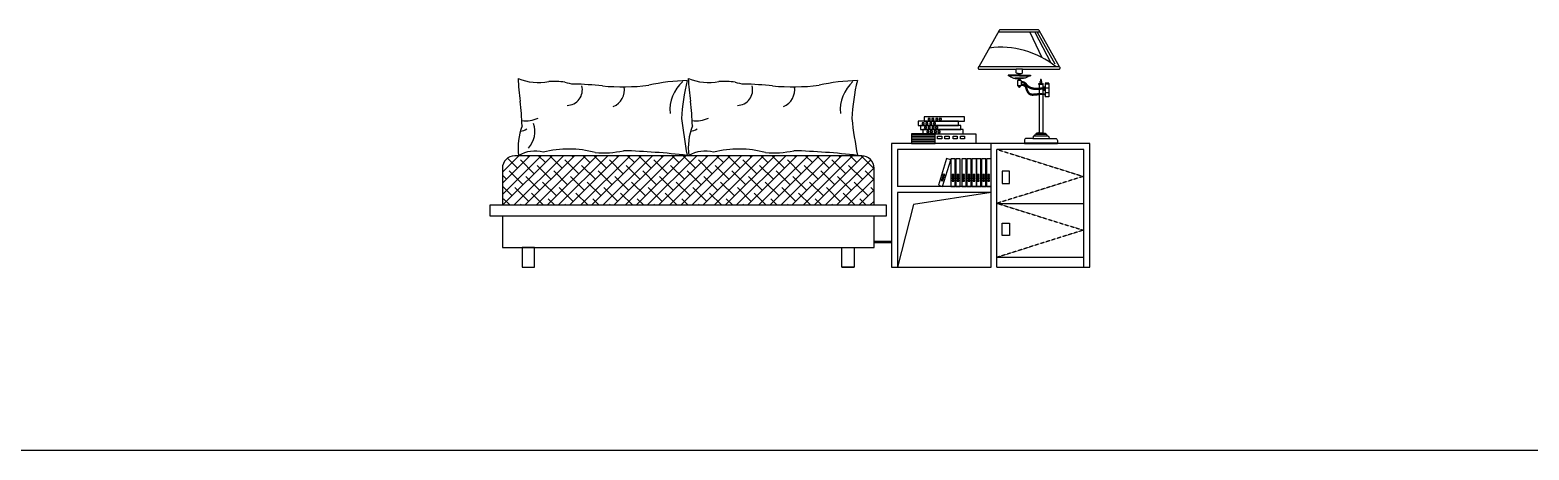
# Model space of a CAD drawing. Header units: millimetres. Extents: x 6388 to 59789, y -18725 to 8137.
# Drawn here: x 35942 to 41991, y -11653 to -9956 of the extents above; entities that cross this region are included whole.
import ezdxf

# ---------------------------------------------------------------- set-up
doc = ezdxf.new("R2010")
doc.units = ezdxf.units.MM
doc.linetypes.add('DASHED', pattern=[0.75, 0.5, -0.25])
doc.layers.add('www.cad-blocks.net', color=7, linetype='Continuous')

# ---------------------------------------------------------------- blocks, each defined once
blk = doc.blocks.new('A$C25B71B22')
h = blk.add_hatch()
h.set_pattern_fill('ANSI31', color=256, scale=52.8, angle=315, style=0)
h.set_pattern_definition([(0, (-71790.4755, -29142.829), (2e-15, 6.6), [])])
h.paths.add_polyline_path([(1797.1, 500), (1797.1, 538.7), (1701, 538.7), (1701, 500)])
for p, q in [((2219.4, 949.2), (2051, 949.2)), ((2178.3, 949.2), (2226.4, 847.3)), ((2199.3, 949.2), (2263, 825)), ((2208.2, 949.2), (2278.8, 821.2)), ((2297.6, 809.3), (1972.8, 809.3)), ((2149.4, 800.3), (2123, 800.3)), ((2133.6, 775), (2091.4, 775)), ((2091.4, 775), (2091.4, 773)), ((2091.4, 775), (2091.4, 773)), ((2096.6, 773), (2091.4, 773)), ((2136.2, 773), (2096.6, 773)), ((2153.5, 763.5), (2118.9, 763.5)), ((2133.6, 754.3), (2129, 754.3)), ((2129, 754.3), (2129, 733)), ((2143.4, 733), (2129, 733)), ((2132, 781.3), (2131.4, 782.7)), ((2140.9, 762), (2131.4, 762)), ((2140.4, 781.3), (2132, 781.3)), ((2140.4, 760.6), (2132, 760.6)), ((2138.8, 775), (2133.6, 775)), ((2138.8, 754.3), (2133.6, 754.3)), ((2138.5, 779.1), (2133.8, 779.1)), ((2133.8, 777.2), (2138.6, 777.2)), ((2138.5, 758.4), (2133.8, 758.4)), ((2133.8, 756.5), (2138.6, 756.5)), ((2136.2, 773), (2175.8, 773)), ((2138.8, 775), (2181, 775)), ((2143.4, 754.3), (2138.8, 754.3)), ((2143.4, 754.3), (2143.4, 751.6)), ((2143.4, 751.6), (2143.4, 734.9)), ((2143.4, 734.9), (2143.4, 733)), ((2175.8, 773), (2181, 773)), ((2181, 775), (2181, 773)), ((2215.7, 738.9), (2215.7, 723)), ((2215.7, 738.9), (2230.7, 738.9)), ((2215.7, 731.6), (2215.7, 723)), ((2215.8, 740.2), (2230.7, 740.2)), ((2230.7, 738.9), (2230.7, 725.6)), ((2240.7, 738.7), (2240.7, 727.7)), ((2240.7, 723.2), (2240.7, 727.7)), ((2255.4, 743.3), (2241, 743.3)), ((2253.6, 738.7), (2242.9, 738.7)), ((2251, 741.5), (2245.4, 741.5)), ((2251, 740.3), (2245.4, 740.3)), ((2255.7, 738.7), (2255.7, 723.2)), ((2215.7, 719), (2215.7, 701.2)), ((2215.7, 697.2), (2215.7, 543.2)), ((2230.7, 721.5), (2230.7, 700.9)), ((2240.7, 716.4), (2230.7, 716.4)), ((2240.7, 713.4), (2230.7, 713.4)), ((2255.4, 723.2), (2240.7, 723.2)), ((2255.4, 722.8), (2240.7, 722.8)), ((2240.7, 722.8), (2240.7, 704)), ((2255.4, 704), (2240.7, 704)), ((2255.4, 703.6), (2240.7, 703.6)), ((2240.7, 703.6), (2240.7, 696.3)), ((2240.7, 696.3), (2240.7, 687.7)), ((2255.7, 687.7), (2240.7, 687.7)), ((2241, 723.2), (2241, 722.8)), ((2241, 703.6), (2241, 704)), ((2255.7, 722.8), (2255.7, 704)), ((2255.7, 703.6), (2255.7, 687.7)), ((1914.7, 607), (1752, 607)), ((1752, 607), (1752, 589.9)), ((1914.7, 589.9), (1914.7, 607)), ((1890.8, 589.9), (1728.1, 589.9)), ((1728.1, 589.9), (1728.1, 572.8)), ((1728.1, 572.8), (1890.8, 572.8)), ((1899.9, 572.8), (1737.2, 572.8)), ((1737.2, 572.8), (1737.2, 555.8)), ((1737.2, 555.8), (1899.9, 555.8)), ((1909, 555.8), (1746.3, 555.8)), ((1746.3, 555.8), (1746.3, 538.7)), ((1752, 589.9), (1914.7, 589.9)), ((1890.8, 572.8), (1890.8, 589.9)), ((1899.9, 555.8), (1899.9, 572.8)), ((1909, 538.7), (1909, 555.8)), ((2420, 500), (1620, 500)), ((1620, 500), (1620, 0)), ((1797.1, 538.7), (1701, 538.7)), ((1701, 538.7), (1701, 500)), ((1701, 500), (1797.1, 500)), ((1746.3, 538.7), (1909, 538.7)), ((1797.1, 538.7), (1960.8, 538.7)), ((1797.1, 500), (1797.1, 538.7)), ((1797.1, 500), (1797.1, 538.7)), ((1960.8, 500), (1797.1, 500)), ((1960.8, 538.7), (1960.8, 500)), ((2022, 476), (2022, 500)), ((2156.4, 503), (2290.1, 503)), ((2156.4, 500), (2290.1, 500)), ((2190.1, 520), (2256.4, 520)), ((2197.9, 530), (2248.5, 530)), ((2204.2, 537), (2242.3, 537)), ((2207.2, 542), (2207.2, 542)), ((2212.9, 542), (2207.2, 542)), ((2212.9, 542), (2233.6, 542)), ((2215.7, 543.2), (2230.7, 543.2)), ((2420, 0), (2420, 500)), ((50, 383.7), (116.3, 450)), ((50, 338.8), (161.2, 450)), ((50, 293.8), (206.2, 450)), ((51.1, 250), (251.1, 450)), ((111.4, 400.1), (70.9, 440.6)), ((96, 250), (296, 450)), ((1500, 450), (100, 450)), ((178.7, 377.7), (122.6, 433.8)), ((140.9, 250), (340.9, 450)), ((156.3, 445), (151.3, 450)), ((185.8, 250), (385.8, 450)), ((223.6, 422.6), (196.2, 450)), ((230.7, 250), (430.7, 450)), ((291, 400.1), (241.1, 450)), ((275.6, 250), (475.6, 450)), ((358.3, 377.7), (302.2, 433.8)), ((320.5, 250), (520.5, 450)), ((335.9, 445), (330.9, 450)), ((365.4, 250), (565.4, 450)), ((403.2, 422.6), (375.8, 450)), ((410.3, 250), (610.3, 450)), ((470.6, 400.1), (420.7, 450)), ((455.2, 250), (655.2, 450)), ((537.9, 377.7), (481.8, 433.8)), ((500.1, 250), (700.1, 450)), ((515.5, 445), (510.5, 450)), ((545, 250), (745, 450)), ((582.8, 422.6), (555.4, 450)), ((589.9, 250), (789.9, 450)), ((650.2, 400.1), (600.3, 450)), ((634.8, 250), (834.8, 450)), ((717.5, 377.7), (661.4, 433.8)), ((679.7, 250), (879.7, 450)), ((695.1, 445), (690.1, 450)), ((724.6, 250), (924.6, 450)), ((762.4, 422.6), (735, 450)), ((769.5, 250), (969.5, 450)), ((829.8, 400.1), (779.9, 450)), ((814.4, 250), (1014.4, 450)), ((897.1, 377.7), (841, 433.8)), ((859.3, 250), (1059.3, 450)), ((874.7, 445), (869.7, 450)), ((904.2, 250), (1104.2, 450)), ((942, 422.6), (914.6, 450)), ((949.1, 250), (1149.1, 450)), ((1009.4, 400.1), (959.5, 450)), ((994, 250), (1194, 450)), ((1076.7, 377.7), (1020.6, 433.8)), ((1038.9, 250), (1238.9, 450)), ((1054.3, 445), (1049.3, 450)), ((1083.8, 250), (1283.8, 450)), ((1121.7, 422.6), (1094.2, 450)), ((1128.7, 250), (1328.7, 450)), ((1189, 400.1), (1139.1, 450)), ((1173.6, 250), (1373.6, 450)), ((1256.4, 377.7), (1200.2, 433.8)), ((1218.5, 250), (1418.5, 450)), ((1233.9, 445), (1228.9, 450)), ((1263.4, 250), (1463.4, 450)), ((1301.3, 422.6), (1273.8, 450)), ((1308.3, 250), (1507.7, 449.4)), ((1368.6, 400.1), (1318.7, 450)), ((1353.2, 250), (1536.9, 433.7)), ((1436, 377.7), (1379.8, 433.8)), ((1413.5, 445), (1408.5, 450)), ((1480.9, 422.6), (1453.4, 450)), ((1548.2, 400.1), (1498.3, 450)), ((2022, 476), (1644, 476)), ((1644, 476), (1644, 326)), ((1842.1, 438.7), (1809.6, 331.2)), ((1826.7, 326), (1859.2, 433.6)), ((1859.2, 433.6), (1842.1, 438.7)), ((1859.5, 438.4), (1859.5, 326)), ((1877.3, 438.4), (1859.5, 438.4)), ((1877.3, 326), (1877.3, 438.4)), ((1880.2, 438.4), (1880.2, 326)), ((1898, 438.4), (1880.2, 438.4)), ((1898, 326), (1898, 438.4)), ((1903.7, 438.4), (1903.7, 326)), ((1921.5, 438.4), (1903.7, 438.4)), ((1921.5, 326), (1921.5, 438.4)), ((1924.3, 438.4), (1924.3, 326)), ((1942.2, 438.4), (1924.3, 438.4)), ((1942.2, 326), (1942.2, 438.4)), ((1962.8, 438.4), (1945, 438.4)), ((1945, 438.4), (1945, 326)), ((1962.8, 326), (1962.8, 438.4)), ((1962.8, 438.4), (1962.8, 326)), ((1980.7, 438.4), (1962.8, 438.4)), ((1980.7, 326), (1980.7, 438.4)), ((1983.5, 438.4), (1983.5, 326)), ((2001.3, 438.4), (1983.5, 438.4)), ((2001.3, 326), (2001.3, 438.4)), ((2004.2, 438.4), (2004.2, 326)), ((2022, 438.4), (2004.2, 438.4)), ((2022, 326), (2022, 476)), ((2022, 326), (2022, 438.4)), ((2046, 0), (2046, 476)), ((2396, 476), (2046, 476)), ((2396, 0), (2396, 476)), ((50, 400), (50, 250)), ((66.5, 355.2), (50, 371.7)), ((133.8, 332.8), (77.7, 388.9)), ((201.2, 310.3), (145, 366.4)), ((246.1, 355.2), (189.9, 411.3)), ((313.4, 332.8), (257.3, 388.9)), ((380.8, 310.3), (324.7, 366.4)), ((425.7, 355.2), (369.6, 411.3)), ((493, 332.8), (436.9, 388.9)), ((560.4, 310.3), (504.3, 366.4)), ((605.3, 355.2), (549.2, 411.3)), ((672.6, 332.8), (616.5, 388.9)), ((740, 310.3), (683.9, 366.4)), ((784.9, 355.2), (728.8, 411.3)), ((852.2, 332.8), (796.1, 388.9)), ((919.6, 310.3), (863.5, 366.4)), ((964.5, 355.2), (908.4, 411.3)), ((1031.8, 332.8), (975.7, 388.9)), ((1099.2, 310.3), (1043.1, 366.4)), ((1144.1, 355.2), (1088, 411.3)), ((1211.5, 332.8), (1155.3, 388.9)), ((1278.8, 310.3), (1222.7, 366.4)), ((1323.7, 355.2), (1267.6, 411.3)), ((1391.1, 332.8), (1334.9, 388.9)), ((1398.1, 250), (1550, 401.9)), ((1458.4, 310.3), (1402.3, 366.4)), ((1503.3, 355.2), (1447.2, 411.3)), ((1550, 353.4), (1514.5, 388.9)), ((1550, 250), (1550, 400)), ((1826.1, 368.2), (1825.1, 364.7)), ((1825.1, 364.7), (1831.5, 362.7)), ((1832.6, 366.2), (1826.1, 368.2)), ((1828.4, 375.7), (1827.4, 372.2)), ((1827.4, 372.2), (1833.8, 370.3)), ((1834.9, 373.8), (1828.4, 375.7)), ((1831.5, 362.7), (1832.6, 366.2)), ((1833.8, 370.3), (1834.9, 373.8)), ((1864.6, 374.1), (1864.6, 370.4)), ((1871.4, 374.1), (1864.6, 374.1)), ((1864.6, 370.4), (1871.4, 370.4)), ((1864.6, 366.2), (1864.6, 362.5)), ((1871.4, 366.2), (1864.6, 366.2)), ((1871.4, 370.4), (1871.4, 374.1)), ((1871.4, 362.5), (1871.4, 366.2)), ((1885.3, 374.1), (1885.3, 370.4)), ((1892, 374.1), (1885.3, 374.1)), ((1885.3, 370.4), (1892, 370.4)), ((1885.3, 366.2), (1885.3, 362.5)), ((1892, 366.2), (1885.3, 366.2)), ((1892, 370.4), (1892, 374.1)), ((1892, 362.5), (1892, 366.2)), ((1908.8, 374.1), (1908.8, 370.4)), ((1915.5, 374.1), (1908.8, 374.1)), ((1908.8, 370.4), (1915.5, 370.4)), ((1908.8, 366.2), (1908.8, 362.5)), ((1915.5, 366.2), (1908.8, 366.2)), ((1915.5, 370.4), (1915.5, 374.1)), ((1915.5, 362.5), (1915.5, 366.2)), ((1929.5, 374.1), (1929.5, 370.4)), ((1936.2, 374.1), (1929.5, 374.1)), ((1929.5, 370.4), (1936.2, 370.4)), ((1929.5, 366.2), (1929.5, 362.5)), ((1936.2, 366.2), (1929.5, 366.2)), ((1936.2, 370.4), (1936.2, 374.1)), ((1936.2, 362.5), (1936.2, 366.2)), ((1950.1, 374.1), (1950.1, 370.4)), ((1956.9, 374.1), (1950.1, 374.1)), ((1950.1, 370.4), (1956.9, 370.4)), ((1950.1, 366.2), (1950.1, 362.5)), ((1956.9, 366.2), (1950.1, 366.2)), ((1956.9, 370.4), (1956.9, 374.1)), ((1956.9, 362.5), (1956.9, 366.2)), ((1968, 374.1), (1968, 370.4)), ((1974.7, 374.1), (1968, 374.1)), ((1968, 370.4), (1974.7, 370.4)), ((1968, 366.2), (1968, 362.5)), ((1974.7, 366.2), (1968, 366.2)), ((1974.7, 370.4), (1974.7, 374.1)), ((1974.7, 362.5), (1974.7, 366.2)), ((1988.6, 374.1), (1988.6, 370.4)), ((1995.4, 374.1), (1988.6, 374.1)), ((1988.6, 370.4), (1995.4, 370.4)), ((1988.6, 366.2), (1988.6, 362.5)), ((1995.4, 366.2), (1988.6, 366.2)), ((1995.4, 370.4), (1995.4, 374.1)), ((1995.4, 362.5), (1995.4, 366.2)), ((2009.3, 374.1), (2009.3, 370.4)), ((2016, 374.1), (2009.3, 374.1)), ((2009.3, 370.4), (2016, 370.4)), ((2009.3, 366.2), (2009.3, 362.5)), ((2016, 366.2), (2009.3, 366.2)), ((2016, 370.4), (2016, 374.1)), ((2016, 362.5), (2016, 366.2)), ((2096.6, 387.7), (2066.6, 387.7)), ((2066.6, 387.7), (2066.6, 337.7)), ((2096.6, 337.7), (2096.6, 387.7)), ((88.9, 287.9), (50, 326.8)), ((156.3, 265.4), (100.1, 321.5)), ((268.5, 287.9), (212.4, 344)), ((335.9, 265.4), (279.8, 321.5)), ((448.1, 287.9), (392, 344)), ((515.5, 265.4), (459.4, 321.5)), ((627.7, 287.9), (571.6, 344)), ((695.1, 265.4), (639, 321.5)), ((807.3, 287.9), (751.2, 344)), ((874.7, 265.4), (818.6, 321.5)), ((986.9, 287.9), (930.8, 344)), ((1054.3, 265.4), (998.2, 321.5)), ((1166.6, 287.9), (1110.4, 344)), ((1233.9, 265.4), (1177.8, 321.5)), ((1346.2, 287.9), (1290, 344)), ((1413.5, 265.4), (1357.4, 321.5)), ((1443, 250), (1550, 357)), ((1525.8, 287.9), (1469.6, 344)), ((1487.9, 250), (1550, 312.1)), ((1550, 308.5), (1537, 321.5)), ((2022, 326), (1644, 326)), ((1809.6, 331.2), (1826.7, 326)), ((1821.8, 353.9), (1820.8, 350.4)), ((1820.8, 350.4), (1827.2, 348.4)), ((1828.3, 351.9), (1821.8, 353.9)), ((1824.1, 361.5), (1823.1, 358)), ((1823.1, 358), (1829.5, 356)), ((1830.6, 359.5), (1824.1, 361.5)), ((1827.2, 348.4), (1828.3, 351.9)), ((1829.5, 356), (1830.6, 359.5)), ((1859.5, 326), (1877.3, 326)), ((1864.6, 362.5), (1871.4, 362.5)), ((1864.6, 359.2), (1864.6, 355.5)), ((1871.4, 359.2), (1864.6, 359.2)), ((1864.6, 355.5), (1871.4, 355.5)), ((1864.6, 351.3), (1864.6, 347.6)), ((1871.4, 351.3), (1864.6, 351.3)), ((1864.6, 347.6), (1871.4, 347.6)), ((1871.4, 355.5), (1871.4, 359.2)), ((1871.4, 347.6), (1871.4, 351.3)), ((1880.2, 326), (1898, 326)), ((1885.3, 362.5), (1892, 362.5)), ((1885.3, 359.2), (1885.3, 355.5)), ((1892, 359.2), (1885.3, 359.2)), ((1885.3, 355.5), (1892, 355.5)), ((1885.3, 351.3), (1885.3, 347.6)), ((1892, 351.3), (1885.3, 351.3)), ((1885.3, 347.6), (1892, 347.6)), ((1892, 355.5), (1892, 359.2)), ((1892, 347.6), (1892, 351.3)), ((1903.7, 326), (1921.5, 326)), ((1908.8, 362.5), (1915.5, 362.5)), ((1908.8, 359.2), (1908.8, 355.5)), ((1915.5, 359.2), (1908.8, 359.2)), ((1908.8, 355.5), (1915.5, 355.5)), ((1908.8, 351.3), (1908.8, 347.6)), ((1915.5, 351.3), (1908.8, 351.3)), ((1908.8, 347.6), (1915.5, 347.6)), ((1915.5, 355.5), (1915.5, 359.2)), ((1915.5, 347.6), (1915.5, 351.3)), ((1924.3, 326), (1942.2, 326)), ((1929.5, 362.5), (1936.2, 362.5)), ((1929.5, 359.2), (1929.5, 355.5)), ((1936.2, 359.2), (1929.5, 359.2)), ((1929.5, 355.5), (1936.2, 355.5)), ((1929.5, 351.3), (1929.5, 347.6)), ((1936.2, 351.3), (1929.5, 351.3)), ((1929.5, 347.6), (1936.2, 347.6)), ((1936.2, 355.5), (1936.2, 359.2)), ((1936.2, 347.6), (1936.2, 351.3)), ((1945, 326), (1962.8, 326)), ((1950.1, 362.5), (1956.9, 362.5)), ((1950.1, 359.2), (1950.1, 355.5)), ((1956.9, 359.2), (1950.1, 359.2)), ((1950.1, 355.5), (1956.9, 355.5)), ((1950.1, 351.3), (1950.1, 347.6)), ((1956.9, 351.3), (1950.1, 351.3)), ((1950.1, 347.6), (1956.9, 347.6)), ((1956.9, 355.5), (1956.9, 359.2)), ((1956.9, 347.6), (1956.9, 351.3)), ((1962.8, 326), (1980.7, 326)), ((1968, 362.5), (1974.7, 362.5)), ((1968, 359.2), (1968, 355.5)), ((1974.7, 359.2), (1968, 359.2)), ((1968, 355.5), (1974.7, 355.5)), ((1968, 351.3), (1968, 347.6)), ((1974.7, 351.3), (1968, 351.3)), ((1968, 347.6), (1974.7, 347.6)), ((1974.7, 355.5), (1974.7, 359.2)), ((1974.7, 347.6), (1974.7, 351.3)), ((1983.5, 326), (2001.3, 326)), ((1988.6, 362.5), (1995.4, 362.5)), ((1988.6, 359.2), (1988.6, 355.5)), ((1995.4, 359.2), (1988.6, 359.2)), ((1988.6, 355.5), (1995.4, 355.5)), ((1988.6, 351.3), (1988.6, 347.6)), ((1995.4, 351.3), (1988.6, 351.3)), ((1988.6, 347.6), (1995.4, 347.6)), ((1995.4, 355.5), (1995.4, 359.2)), ((1995.4, 347.6), (1995.4, 351.3)), ((2004.2, 326), (2022, 326)), ((2009.3, 362.5), (2016, 362.5)), ((2009.3, 359.2), (2009.3, 355.5)), ((2016, 359.2), (2009.3, 359.2)), ((2009.3, 355.5), (2016, 355.5)), ((2009.3, 351.3), (2009.3, 347.6)), ((2016, 351.3), (2009.3, 351.3)), ((2009.3, 347.6), (2016, 347.6)), ((2016, 355.5), (2016, 359.2)), ((2016, 347.6), (2016, 351.3)), ((2022, 302), (2022, 326)), ((2066.6, 337.7), (2096.6, 337.7)), ((1600, 250), (0, 250)), ((0, 250), (0, 207)), ((1550, 250), (50, 250)), ((81.9, 250), (55.2, 276.6)), ((126.8, 250), (122.6, 254.2)), ((216.6, 250), (167.5, 299.1)), ((261.5, 250), (234.9, 276.6)), ((306.4, 250), (302.2, 254.2)), ((396.2, 250), (347.1, 299.1)), ((441.1, 250), (414.5, 276.6)), ((486, 250), (481.8, 254.2)), ((575.8, 250), (526.7, 299.1)), ((620.7, 250), (594.1, 276.6)), ((665.6, 250), (661.4, 254.2)), ((755.4, 250), (706.3, 299.1)), ((800.3, 250), (773.7, 276.6)), ((845.2, 250), (841, 254.2)), ((935, 250), (885.9, 299.1)), ((979.9, 250), (953.3, 276.6)), ((1024.8, 250), (1020.6, 254.2)), ((1114.6, 250), (1065.5, 299.1)), ((1159.5, 250), (1132.9, 276.6)), ((1204.4, 250), (1200.2, 254.2)), ((1294.2, 250), (1245.1, 299.1)), ((1339.1, 250), (1312.5, 276.6)), ((1384, 250), (1379.8, 254.2)), ((1473.8, 250), (1424.7, 299.1)), ((1518.7, 250), (1492.1, 276.6)), ((1532.8, 250), (1550, 267.2)), ((1600, 207), (1600, 250)), ((2022, 302), (1644, 302)), ((1644, 302), (1644, 0)), ((1709.1, 253.7), (1644, 0)), ((2022, 302), (1709.1, 253.7)), ((2022, 0), (2022, 302)), ((2046, 258), (2396, 258)), ((0, 207), (1600, 207)), ((50, 207), (50, 80)), ((1550, 80), (1550, 207)), ((2066.6, 178.3), (2096.6, 178.3)), ((2066.6, 128.3), (2066.6, 178.3)), ((2096.6, 128.3), (2066.6, 128.3)), ((2096.6, 178.3), (2096.6, 128.3)), ((50, 80), (1550, 80)), ((180, 80), (130, 80)), ((130, 80), (130, 0)), ((180, 0), (180, 80)), ((1420, 0), (1420, 80)), ((1420, 80), (1470, 80)), ((1470, 80), (1470, 0)), ((1550, 105), (1620, 105)), ((1550, 100), (1620, 100)), ((130, 0), (180, 0)), ((130, 0), (180, 0)), ((1420, 0), (1470, 0)), ((1470, 0), (1420, 0)), ((1620, 0), (2022, 0)), ((1620, 0), (1644, 0)), ((2046, 40), (2396, 40)), ((2046, 0), (2420, 0))]:
    blk.add_line(p, q)
at = {"linetype": 'DASHED', "ltscale": 2}
for p, q in [((2046, 476), (2394, 366.5)), ((2394, 366.5), (2046, 258)), ((2046, 258), (2394, 149.5)), ((2394, 149.5), (2046, 40))]:
    blk.add_line(p, q, dxfattribs=at)
for points in [[(2149.4, 800.3), (2297.6, 800.3, 0.414214), (2300.3, 803), (2300.3, 806.6, 0.414214), (2297.6, 809.3), (2216.2, 955.5, 0.414214), (2213.5, 958.2), (2056.9, 958.2, 0.414214), (2054.2, 955.5), (1972.8, 809.3, 0.414214), (1970.1, 806.6), (1970.1, 803, 0.414214), (1972.8, 800.3), (2123, 800.3)], [(2131.4, 782.7), (2127.2, 782.7, -0.308305), (2123, 785.2), (2123, 800.3)], [(2140.9, 782.7), (2145.2, 782.7, 0.308305), (2149.4, 785.2), (2149.4, 800.3)], [(2096.6, 773, 0.206202), (2118.9, 763.5), (2118.9, 762), (2131.4, 762), (2132, 760.6, 0.131975), (2133.8, 758.4, -0.058815), (2133.6, 754.3)], [(2131.4, 782.7), (2132, 781.3, 0.131975), (2133.8, 779.1, -0.058815), (2133.6, 775)], [(2140.9, 782.7), (2140.4, 781.3, -0.131975), (2138.5, 779.1, 0.058815), (2138.8, 775)], [(2175.8, 773, -0.206202), (2153.5, 763.5), (2153.5, 762), (2140.9, 762), (2140.4, 760.6, -0.131975), (2138.5, 758.4, 0.058815), (2138.8, 754.3)], [(2215.8, 740.2), (2213.9, 740.2, 0.414214), (2212.9, 739.2), (2212.9, 738.9), (2215.7, 738.9)], [(2230.7, 740.2), (2232.6, 740.2, -0.414214), (2233.6, 739.2), (2233.6, 738.9), (2230.7, 738.9)], [(2230.7, 696.9), (2230.7, 543.2), (2232.6, 543.2, -0.414214), (2233.6, 542.2), (2233.6, 542), (2239.3, 542), (2239.5, 542)], [(2207.2, 542, 0.414214), (2205.2, 540), (2204.2, 537), (2203, 537, 0.414214), (2199, 533), (2197.9, 530), (2195.7, 530, 0.414214), (2191.7, 526), (2190.1, 520), (2164.4, 520, 0.414214), (2156.4, 512), (2156.4, 500)], [(2215.8, 543.2), (2213.9, 543.2, 0.414214), (2212.9, 542.2), (2212.9, 542)], [(2239.3, 542, -0.414214), (2241.3, 540), (2242.3, 537), (2243.5, 537, -0.414214), (2247.5, 533), (2248.5, 530), (2250.7, 530, -0.414214), (2254.7, 526), (2256.4, 520), (2282.1, 520, -0.414214), (2290.1, 512), (2290.1, 500)]]:
    blk.add_lwpolyline(points, format="xyb")
for points in [[(2131.4, 782.7), (2140.9, 782.7)], [(2143.4, 751.6), (2147.1, 750.6), (2150.1, 749.8), (2152.5, 749), (2154.4, 748.3), (2156, 747.6), (2157.3, 746.9), (2158.3, 746.3), (2159.2, 745.6), (2160.1, 744.9), (2161, 744.1), (2161.8, 743.3), (2162.6, 742.4), (2163.3, 741.6), (2164.1, 740.7), (2164.9, 739.8), (2165.6, 738.9), (2166.4, 738), (2167.2, 737.1), (2168, 736.1), (2168.9, 735.2), (2169.8, 734.3), (2170.7, 733.4), (2171.7, 732.5), (2172.8, 731.6), (2174, 730.8), (2175.3, 730), (2176.6, 729.1), (2178, 728.4), (2179.5, 727.6), (2181.1, 726.9), (2182.7, 726.3), (2184.4, 725.7), (2186.1, 725.2), (2187.9, 724.7), (2189.7, 724.2), (2191.5, 723.9), (2193.4, 723.5), (2195.2, 723.2), (2197, 723), (2198.8, 722.8), (2200.5, 722.7), (2202.2, 722.5), (2203.9, 722.5), (2205.6, 722.5), (2207.3, 722.5), (2209, 722.5), (2210.8, 722.6), (2212.6, 722.7), (2214.5, 722.9), (2215.7, 723)], [(2143.4, 747.5), (2146, 746.8), (2148.9, 745.9), (2151.2, 745.2), (2153, 744.5), (2154.3, 744), (2155.3, 743.5), (2156.1, 743), (2156.8, 742.4), (2157.5, 741.8), (2158.2, 741.2), (2158.9, 740.5), (2159.6, 739.7), (2160.4, 738.9), (2161.1, 738.1), (2161.8, 737.2), (2162.6, 736.3), (2163.4, 735.4), (2164.2, 734.4), (2165.1, 733.4), (2166, 732.5), (2167, 731.4), (2168, 730.4), (2169.2, 729.4), (2170.4, 728.5), (2171.7, 727.5), (2173.2, 726.6), (2174.6, 725.7), (2176.2, 724.8), (2177.8, 724), (2179.5, 723.3), (2181.3, 722.6), (2183.1, 721.9), (2185, 721.3), (2186.9, 720.8), (2188.8, 720.3), (2190.8, 719.9), (2192.7, 719.6), (2194.6, 719.3), (2196.5, 719), (2198.4, 718.8), (2200.2, 718.7), (2202, 718.6), (2203.8, 718.5), (2205.6, 718.5), (2207.4, 718.5), (2209.2, 718.5), (2211.1, 718.6), (2212.9, 718.8), (2214.9, 718.9), (2216.9, 719.1), (2218.9, 719.4), (2220.9, 719.6), (2222.8, 719.9), (2224.7, 720.2), (2226.5, 720.6), (2228.1, 720.9), (2229.7, 721.3), (2231.1, 721.6), (2232.5, 722), (2233.9, 722.3), (2235.6, 722.7), (2237.5, 723.1), (2239.8, 723.5), (2240.7, 723.6)], [(2143.4, 738.9), (2143.7, 738.9), (2146.1, 738.9), (2148.1, 738.8), (2150, 738.6), (2151.6, 738.4), (2153.1, 738.1), (2154.5, 737.7), (2155.7, 737.3), (2156.8, 736.8), (2157.9, 736.2), (2158.9, 735.5), (2159.9, 734.8), (2160.7, 733.9), (2161.6, 733), (2162.3, 732), (2163, 730.8), (2163.6, 729.6), (2164.2, 728.4), (2164.8, 727), (2165.3, 725.7), (2165.8, 724.3), (2166.2, 722.9), (2166.6, 721.6), (2167, 720.3), (2167.4, 719.1), (2167.8, 717.9), (2168.2, 716.8), (2168.6, 715.7), (2169.1, 714.6), (2169.5, 713.5), (2170, 712.4), (2170.6, 711.3), (2171.2, 710.2), (2171.9, 709.1), (2172.7, 707.9), (2173.5, 706.8), (2174.4, 705.7), (2175.3, 704.7), (2176.3, 703.8), (2177.4, 702.9), (2178.5, 702.1), (2179.8, 701.5), (2181.1, 700.9), (2182.4, 700.4), (2183.9, 700.1), (2185.4, 699.8), (2187, 699.6), (2188.7, 699.5), (2190.5, 699.4), (2192.3, 699.5), (2194.3, 699.6), (2196.3, 699.7), (2198.4, 699.9), (2200.6, 700.1), (2202.9, 700.3), (2205.3, 700.6), (2207.8, 700.8), (2210.5, 701), (2213.7, 701.1), (2217.5, 701.2), (2222.1, 701.2), (2227.6, 701), (2234.4, 700.7), (2240.7, 700.3)], [(2143.4, 734.9), (2143.6, 734.9), (2145.9, 734.9), (2147.9, 734.8), (2149.5, 734.6), (2151, 734.4), (2152.2, 734.2), (2153.3, 733.9), (2154.2, 733.6), (2155.1, 733.2), (2155.8, 732.8), (2156.6, 732.3), (2157.2, 731.8), (2157.8, 731.2), (2158.4, 730.5), (2159, 729.7), (2159.5, 728.8), (2160.1, 727.9), (2160.6, 726.8), (2161.1, 725.6), (2161.5, 724.3), (2162, 723), (2162.4, 721.7), (2162.8, 720.4), (2163.2, 719.1), (2163.6, 717.8), (2164, 716.6), (2164.4, 715.4), (2164.9, 714.2), (2165.4, 713), (2165.9, 711.9), (2166.4, 710.7), (2167.1, 709.5), (2167.8, 708.2), (2168.5, 706.9), (2169.4, 705.7), (2170.3, 704.4), (2171.3, 703.1), (2172.5, 701.9), (2173.7, 700.7), (2175, 699.7), (2176.5, 698.7), (2178, 697.9), (2179.6, 697.2), (2181.3, 696.6), (2183, 696.2), (2184.8, 695.8), (2186.6, 695.6), (2188.5, 695.5), (2190.4, 695.4), (2192.4, 695.5), (2194.5, 695.6), (2196.6, 695.7), (2198.8, 695.9), (2201, 696.1), (2203.3, 696.3), (2205.7, 696.6), (2208.1, 696.8), (2210.7, 697), (2213.8, 697.1), (2215.7, 697.2)], [(2241, 743.3), (2241, 741.5), (2245.4, 741.5), (2245.4, 740.3), (2242.9, 740.3), (2242.9, 738.7), (2240.7, 738.7)], [(2255.4, 743.3), (2255.4, 741.5), (2251, 741.5), (2251, 740.3), (2253.6, 740.3), (2253.6, 738.7), (2255.7, 738.7)], [(2255.7, 722.8), (2255.4, 722.8), (2255.4, 723.2), (2255.7, 723.2)], [(2255.7, 703.6), (2255.4, 703.6), (2255.4, 704), (2255.7, 704)], [(2207.2, 542), (2207.2, 542)]]:
    blk.add_lwpolyline(points)
for points in [[(1744.2, 583.5), (1744.2, 578.4), (1752.7, 578.4), (1752.7, 583.5)], [(1753.3, 566.5), (1753.3, 561.3), (1761.8, 561.3), (1761.8, 566.5)], [(1758.7, 583.5), (1758.7, 578.4), (1767.2, 578.4), (1767.2, 583.5)], [(1762.4, 549.4), (1762.4, 544.3), (1770.9, 544.3), (1770.9, 549.4)], [(1767.8, 566.5), (1767.8, 561.3), (1776.3, 561.3), (1776.3, 566.5)], [(1768.1, 600.6), (1768.1, 595.5), (1776.6, 595.5), (1776.6, 600.6)], [(1774.9, 583.5), (1774.9, 578.4), (1783.5, 578.4), (1783.5, 583.5)], [(1776.9, 549.4), (1776.9, 544.3), (1785.5, 544.3), (1785.5, 549.4)], [(1782.6, 600.6), (1782.6, 595.5), (1791.1, 595.5), (1791.1, 600.6)], [(1784, 566.5), (1784, 561.3), (1792.6, 561.3), (1792.6, 566.5)], [(1789.4, 583.5), (1789.4, 578.4), (1798, 578.4), (1798, 583.5)], [(1793.1, 549.4), (1793.1, 544.3), (1801.7, 544.3), (1801.7, 549.4)], [(1798.5, 566.5), (1798.5, 561.3), (1807.1, 561.3), (1807.1, 566.5)], [(1798.8, 600.6), (1798.8, 595.5), (1807.3, 595.5), (1807.3, 600.6)], [(1807.6, 549.4), (1807.6, 544.3), (1816.2, 544.3), (1816.2, 549.4)], [(1813.3, 600.6), (1813.3, 595.5), (1821.9, 595.5), (1821.9, 600.6)], [(1823.2, 528.6), (1823.2, 518.1), (1805.7, 518.1), (1805.7, 528.6)], [(1852.8, 528.6), (1852.8, 518.1), (1835.4, 518.1), (1835.4, 528.6)], [(1885.9, 528.6), (1885.9, 518.1), (1868.5, 518.1), (1868.5, 528.6)], [(1915.5, 528.6), (1915.5, 518.1), (1898.1, 518.1), (1898.1, 528.6)]]:
    blk.add_lwpolyline(points, close=True)
blk.add_circle((2136.2, 729.5), 3.46)
for centre, radius, start, end in [((2061.5, 535.1), 353.1, 50.91025, 97.55943), ((1077.8, 807.4), 965.6, 182.65822, 188.16073), ((195.5, 958.5), 212.4, 247.23948, 281.23683), ((252.9, 320.3), 430.2, 83.46925, 92.13023), ((356.4, 916.7), 177.6, 252.09529, 264.26229), ((310, 716.1), 62.8, 271.24321, 15.14448), ((272.1, -1167.2), 1908.3, 84.54444, 88.0006), ((535.7, 1592.9), 864.4, 264.54444, 276.98175), ((467.9, 717.4), 74.8, 293.39754, 8.55676), ((816.1, -61.2), 815.2, 91.42873, 102.42145), ((878.3, 635.8), 152, 131.43624, 185.65031), ((1528.7, 566.9), 756.3, 165.7001, 177.47622), ((882.6, 958.5), 212.4, 247.23948, 281.23683), ((1764.9, 807.4), 965.6, 182.65822, 188.16073), ((939.9, 320.3), 430.2, 83.46925, 92.13023), ((1043.5, 916.7), 177.6, 252.09529, 264.26229), ((997.1, 716.1), 62.8, 271.24321, 15.14448), ((959.1, -1167.2), 1908.3, 84.54444, 88.0006), ((1222.8, 1592.9), 864.4, 264.54444, 276.98175), ((1155, 717.4), 74.8, 293.39754, 8.55676), ((1503.2, -61.2), 815.2, 91.42873, 102.42145), ((1565.4, 635.8), 152, 131.43624, 185.65031), ((2215.8, 566.9), 756.3, 165.7001, 177.47622), ((2213.6, 748.5), 8.58, 284.30506, 329.04105), ((2223.2, 747.6), 4.17, 107.03229, 237.34536), ((2223.2, 747.6), 4.17, 237.34536, 302.65464), ((2223.2, 756.1), 2.05, 282.56585, 256.01245), ((2220.5, 753.4), 2.34, 310.07818, 17.2648), ((2223.2, 747.6), 4.17, 72.96771, 107.03229), ((2223.2, 756.1), 2.05, 256.01245, 283.98755), ((2226, 753.4), 2.34, 162.7352, 229.92182), ((2223.2, 756.1), 2.05, 282.56585, 283.98755), ((2223.2, 747.6), 4.17, 302.65464, 72.96771), ((2232.9, 748.5), 8.58, 210.95895, 255.69494), ((2251.5, 649.7), 78.7, 97.90035, 105.33178), ((-940.4, 540.4), 1070.3, 1.61494, 6.97238), ((-253.3, 540.4), 1070.3, 1.61494, 6.97238), ((2207.9, 812.6), 89.9, 274.98157, 284.69652), ((2218.8, 485.4), 211.8, 86.76606, 90.82576), ((2229.3, 582.3), 114.6, 84.2502, 89.25645), ((367.8, 481), 254.6, 159.39978, 186.67825), ((105.9, 640.1), 92.5, 280.32874, 297.72358), ((143.2, 720), 128.6, 263.51973, 293.45726), ((80.1, 547.8), 101, 318.44085, 18.91599), ((2989.5, 857.9), 2231.3, 186.6302, 190.48263), ((1054.9, 481), 254.6, 159.39978, 186.67825), ((793, 640.1), 92.5, 280.32874, 297.72358), ((830.3, 720), 128.6, 263.51973, 293.45726), ((3676.6, 857.9), 2231.3, 186.6302, 190.48263), ((100, 400), 50, 90, 180), ((180.8, 335.1), 133.6, 75.2443, 119.51363), ((317.1, 64.5), 412.7, 74.87222, 104.34914), ((455.1, 859), 397.3, 265.62683, 282.10334), ((450, -2529.4), 3001.2, 83.39145, 88.31232), ((867.9, 335.1), 133.6, 75.2443, 119.51363), ((1004.2, 64.5), 412.7, 74.87222, 104.34914), ((1142.2, 859), 397.3, 265.62683, 282.10334), ((1137.1, -2529.4), 3001.2, 83.39145, 88.31232), ((1500, 400), 50, 0, 90)]:
    blk.add_arc(centre, radius, start, end)
blk = doc.blocks.new('FORMAT')
at = {"color": 155, "true_color": 0x546d8e}
blk.add_line((10116.5, -11652.9), (59789.4, -11652.9), dxfattribs=at)

msp = doc.modelspace()

# ---------------------------------------------------------------- block references
msp.add_blockref('A$C25B71B22', (37798.4, -10914.6))
at = {"layer": 'www.cad-blocks.net'}
msp.add_blockref('FORMAT', (0, 0), dxfattribs=at)

doc.saveas('drawing.dxf')
